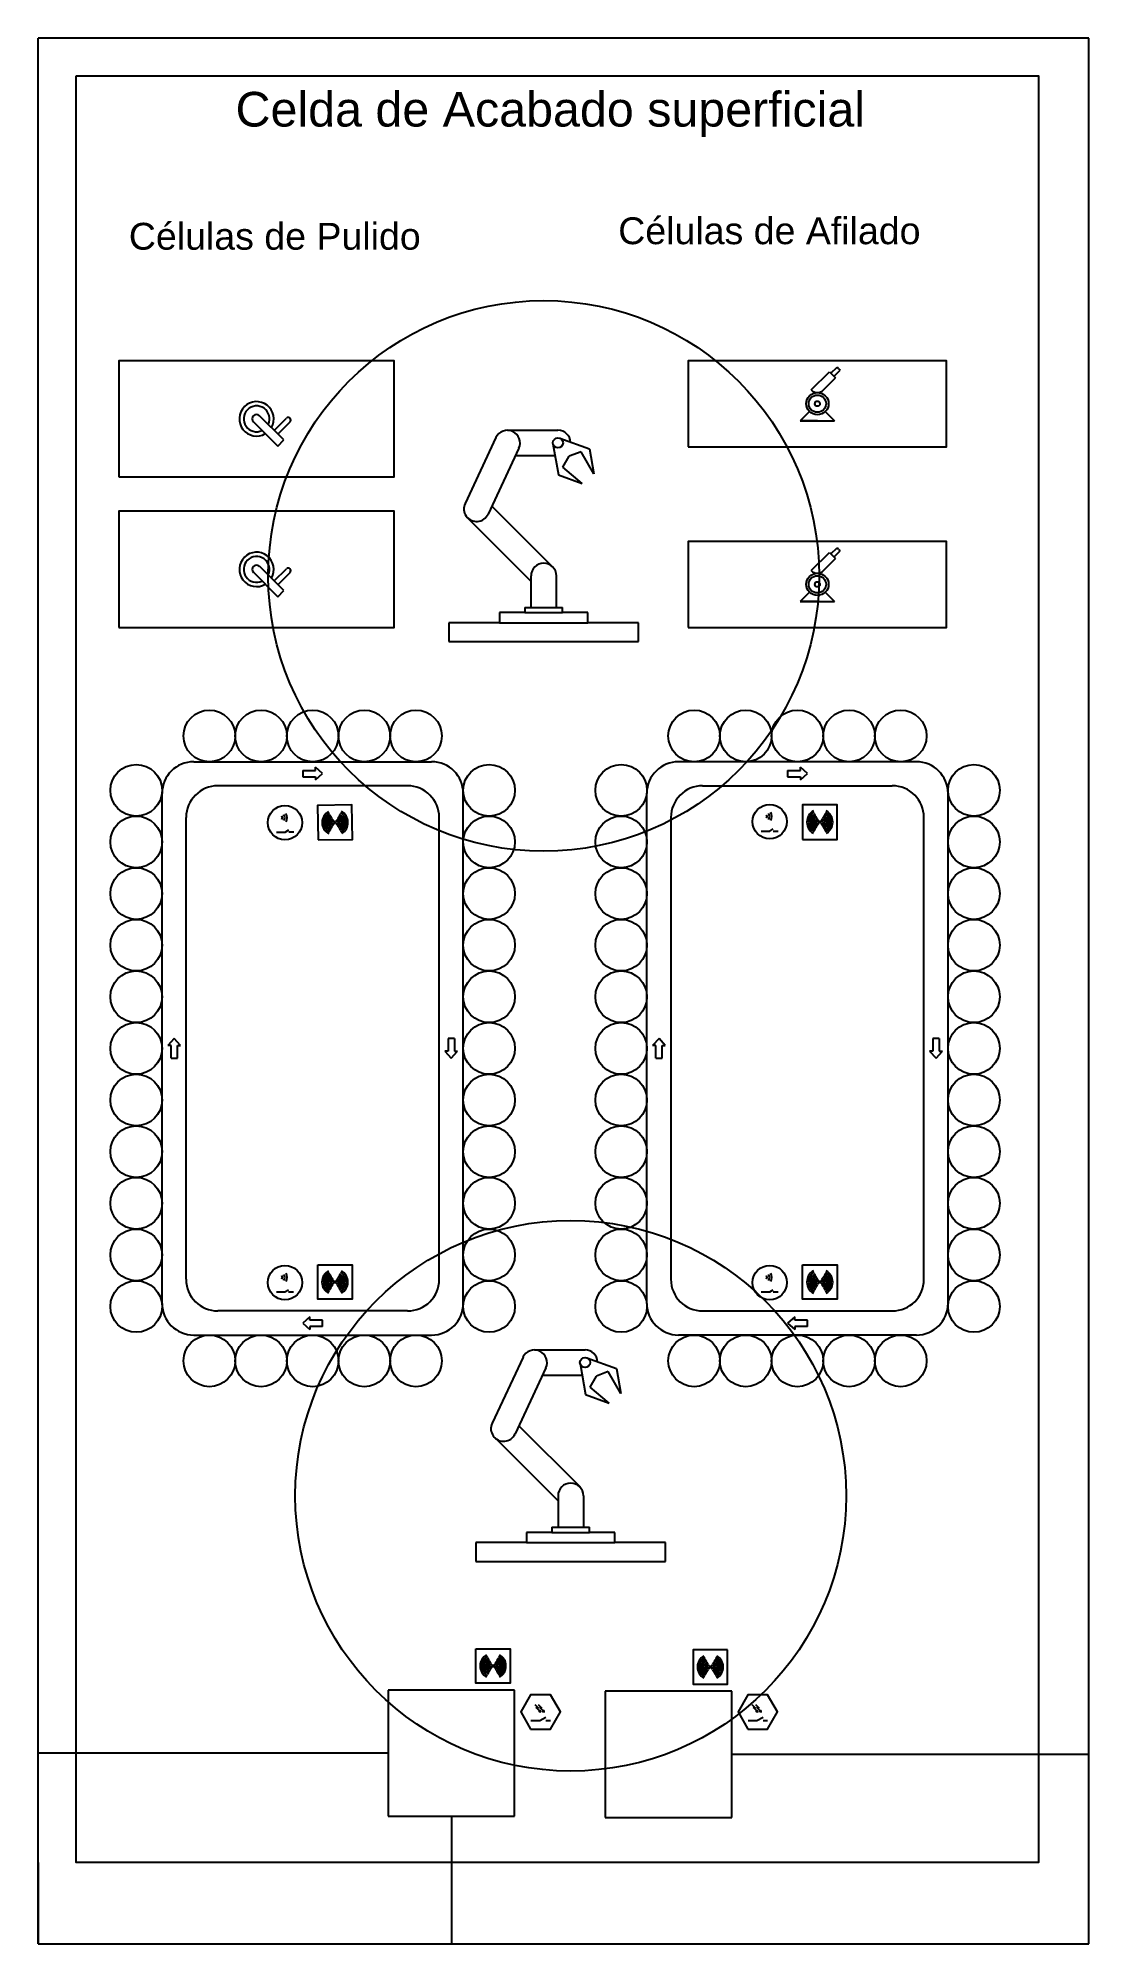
# Model space of a CAD drawing. Header units: millimetres. Extents: x 2712 to 8816, y 744 to 11820.
import ezdxf

# ---------------------------------------------------------------- set-up
doc = ezdxf.new("R2010")
doc.units = ezdxf.units.MM
for name, color, linetype in [('01 Contornos vistos 0.35', 150, 'Continuous'), ('Almacenaje', 80, 'Continuous'), ('Celdas', 200, 'Continuous'), ('Maquina', 82, 'Continuous'), ('Robots', 80, 'Continuous'), ('Sensores', 211, 'Continuous'), ('Texto2', 7, 'Continuous')]:
    doc.layers.add(name, color=color, linetype=linetype)
doc.styles.get("Standard").update_dxf_attribs({"font": 'arial.ttf'})

msp = doc.modelspace()

# ---------------------------------------------------------------- linework, layer by layer
for p, q in [((8816, 11820), (2712, 11820)), ((8816, 744), (8816, 11820)), ((4745, 1852), (2712, 1852)), ((6742, 1846), (8816, 1846)), ((2712, 744), (8816, 744))]:
    msp.add_line(p, q)
at = {"layer": '01 Contornos vistos 0.35', "color": 7, "true_color": 0xffffff}
for p, q in [((2712, 744), (2712, 11820)), ((5113, 1485), (5113, 744))]:
    msp.add_line(p, q, dxfattribs=at)
at = {"layer": '01 Contornos vistos 0.35', "color": 2}
for p, q in [((7203, 9775), (7309, 9881)), ((7309, 9881), (7345, 9845)), ((7318, 9872), (7354, 9907)), ((7336, 9854), (7371, 9889)), ((7362, 9898), (7354, 9907)), ((7362, 9898), (7371, 9889)), ((7274, 9775), (7345, 9845)), ((7193, 9649), (7139, 9595)), ((7285, 9649), (7339, 9595)), ((3963, 9590), (4105, 9448)), ((4140, 9484), (3999, 9625)), ((4084, 9540), (4155, 9610)), ((4105, 9518), (4176, 9589)), ((7239, 9595), (7139, 9595)), ((7139, 9595), (7339, 9595)), ((4105, 9448), (4140, 9484)), ((7203, 8725), (7309, 8831)), ((7274, 8725), (7345, 8795)), ((7309, 8831), (7345, 8795)), ((7318, 8822), (7354, 8857)), ((7336, 8804), (7371, 8839)), ((7362, 8848), (7354, 8857)), ((7362, 8848), (7371, 8839)), ((3963, 8715), (4105, 8573)), ((4140, 8609), (3999, 8750)), ((4084, 8665), (4155, 8735)), ((4105, 8643), (4176, 8714)), ((4105, 8573), (4140, 8609)), ((7193, 8599), (7139, 8545)), ((7239, 8545), (7139, 8545)), ((7139, 8545), (7339, 8545)), ((7285, 8599), (7339, 8545))]:
    msp.add_line(p, q, dxfattribs=at)
at = {"layer": '01 Contornos vistos 0.35', "color": 6}
for p, q in [((4097, 7205), (4147, 7205)), ((4147, 7205), (4168, 7218)), ((4168, 7206), (4197, 7206)), ((6912, 7211), (6962, 7211)), ((6962, 7211), (6983, 7224)), ((6983, 7211), (7012, 7211)), ((4146, 4533), (4167, 4545)), ((6962, 4533), (6983, 4545)), ((4096, 4533), (4146, 4533)), ((4167, 4533), (4196, 4533)), ((6912, 4533), (6962, 4533)), ((6983, 4533), (7012, 4533)), ((5604, 2119), (5618, 2114)), ((5624, 2119), (5638, 2114)), ((6866, 2119), (6880, 2114)), ((6886, 2119), (6900, 2114))]:
    msp.add_line(p, q, dxfattribs=at)
at = {"layer": '01 Contornos vistos 0.35'}
msp.add_line((2712, 1216), (2712, 744), dxfattribs=at)
at = {"layer": '01 Contornos vistos 0.35', "color": 217, "true_color": 0x93278f}
msp.add_lwpolyline([(2933, 11601), (8524, 11601), (8524, 1216), (2933, 1216)], close=True, dxfattribs=at)
at = {"layer": '01 Contornos vistos 0.35', "color": 2}
for points in [[(3181, 9270), (4781, 9270), (4781, 9945), (3181, 9945)], [(6489, 9445), (7989, 9445), (7989, 9945), (6489, 9945)], [(3181, 8395), (4781, 8395), (4781, 9070), (3181, 9070)], [(6489, 8395), (7989, 8395), (7989, 8895), (6489, 8895)]]:
    msp.add_lwpolyline(points, close=True, dxfattribs=at)
at = {"layer": '01 Contornos vistos 0.35', "color": 6}
for points in [[(4338, 7160), (4538, 7163), (4535, 7363), (4335, 7359)], [(7153, 7163), (7353, 7163), (7353, 7363), (7153, 7363)], [(4336, 4690), (4536, 4690), (4536, 4490), (4336, 4490)], [(7153, 4690), (7353, 4690), (7353, 4490), (7153, 4490)], [(5255, 2459), (5455, 2459), (5455, 2259), (5255, 2259)], [(6717, 2453), (6517, 2453), (6517, 2253), (6717, 2253)]]:
    msp.add_lwpolyline(points, close=True, dxfattribs=at)
at = {"layer": '01 Contornos vistos 0.35', "color": 1}
for centre in [(5649, 8694), (5806, 3348)]:
    msp.add_circle(centre, 1600, dxfattribs=at)
at = {"layer": '01 Contornos vistos 0.35', "color": 2}
for centre, radius in [((7239, 9695), 65), ((7239, 9695), 50), ((7239, 9695), 15), ((7239, 8645), 65), ((7239, 8645), 50), ((7239, 8645), 15)]:
    msp.add_circle(centre, radius, dxfattribs=at)
at = {"layer": '01 Contornos vistos 0.35', "color": 85, "true_color": 0x58ba48}
for centre in [(3707, 7764), (4007, 7764), (4307, 7764), (4607, 7764), (4907, 7764), (6523, 7764), (6823, 7764), (7123, 7764), (7423, 7764), (7723, 7764), (3282, 7448), (5332, 7448), (6099, 7448), (8148, 7448), (3282, 7148), (5332, 7148), (6099, 7148), (8148, 7148), (3282, 6848), (5332, 6848), (6099, 6848), (8148, 6848), (3282, 6548), (5332, 6548), (6099, 6548), (8148, 6548), (3282, 6248), (5332, 6248), (6099, 6248), (8148, 6248), (3282, 5948), (5332, 5948), (6099, 5948), (8148, 5948), (3282, 5648), (5332, 5648), (6099, 5648), (8148, 5648), (3282, 5348), (5332, 5348), (6099, 5348), (8148, 5348), (3282, 5048), (5332, 5048), (6099, 5048), (8148, 5048), (3282, 4748), (5332, 4748), (6099, 4748), (8148, 4748), (3282, 4448), (5332, 4448), (6099, 4448), (8148, 4448), (3707, 4132), (4007, 4132), (4307, 4132), (4607, 4132), (4907, 4132), (6523, 4132), (6823, 4132), (7123, 4132), (7423, 4132), (7723, 4132)]:
    msp.add_circle(centre, 150, dxfattribs=at)
at = {"layer": '01 Contornos vistos 0.35', "color": 6}
for centre, radius in [((4146, 7260), 100), ((6962, 7266), 100), ((4437, 7261), 5), ((7253, 7263), 5), ((4146, 4587), 100), ((6962, 4587), 100), ((4436, 4590), 5), ((7253, 4590), 5), ((5355, 2359), 5), ((6617, 2353), 5)]:
    msp.add_circle(centre, radius, dxfattribs=at)
at = {"layer": '01 Contornos vistos 0.35', "color": 2}
for centre, radius, start, end in [((7239, 9810), 50, 225, 315), ((3981, 9607), 100, 329.4775, 300.5225), ((3981, 9607), 75, 334.4712, 295.5288), ((3981, 9607), 25, 45, 225), ((4165, 9600), 15, 315, 135), ((3981, 8732), 100, 329.4775, 300.5225), ((3981, 8732), 75, 334.4712, 295.5288), ((3981, 8732), 25, 45, 225), ((4165, 8725), 15, 315, 135), ((7239, 8760), 50, 225, 315)]:
    msp.add_arc(centre, radius, start, end, dxfattribs=at)
at = {"layer": '01 Contornos vistos 0.35', "color": 6}
for centre, radius, start, end in [((4110, 7289), 48.6, 330.88, 30.88), ((4437, 7261), 75, 120.88, 240.88), ((4437, 7261), 65, 120.88, 240.88), ((4437, 7261), 65, 300.88, 60.88), ((4437, 7261), 75, 300.88, 60.88), ((6926, 7296), 34.7, 330, 30), ((6926, 7296), 48.6, 330, 30), ((7253, 7263), 75, 120, 240), ((7253, 7263), 65, 120, 240), ((7253, 7263), 65, 300, 60), ((7253, 7263), 75, 300, 60), ((4110, 7289), 20.8, 330.88, 30.88), ((4110, 7289), 34.7, 330.88, 30.88), ((4437, 7261), 55, 120.88, 240.88), ((4437, 7261), 45, 120.88, 240.88), ((4437, 7261), 35, 120.88, 240.88), ((4437, 7261), 25, 120.88, 240.88), ((4437, 7261), 15, 120.88, 240.88), ((4437, 7261), 15, 300.88, 60.88), ((4437, 7261), 25, 300.88, 60.88), ((4437, 7261), 35, 300.88, 60.88), ((4437, 7261), 45, 300.88, 60.88), ((4437, 7261), 55, 300.88, 60.88), ((6926, 7296), 20.8, 330, 30), ((7253, 7263), 55, 120, 240), ((7253, 7263), 45, 120, 240), ((7253, 7263), 35, 120, 240), ((7253, 7263), 25, 120, 240), ((7253, 7263), 15, 120, 240), ((7253, 7263), 15, 300, 60), ((7253, 7263), 25, 300, 60), ((7253, 7263), 35, 300, 60), ((7253, 7263), 45, 300, 60), ((7253, 7263), 55, 300, 60), ((4436, 4590), 75, 120, 240), ((4436, 4590), 75, 300, 60), ((7253, 4590), 75, 120, 240), ((7253, 4590), 75, 300, 60), ((4110, 4617), 20.8, 330, 30), ((4110, 4617), 34.7, 330, 30), ((4110, 4617), 48.6, 330, 30), ((4436, 4590), 65, 120, 240), ((4436, 4590), 55, 120, 240), ((4436, 4590), 45, 120, 240), ((4436, 4590), 35, 120, 240), ((4436, 4590), 25, 120, 240), ((4436, 4590), 15, 120, 240), ((4436, 4590), 15, 300, 60), ((4436, 4590), 25, 300, 60), ((4436, 4590), 35, 300, 60), ((4436, 4590), 45, 300, 60), ((4436, 4590), 55, 300, 60), ((4436, 4590), 65, 300, 60), ((6926, 4617), 20.8, 330, 30), ((6926, 4617), 34.7, 330, 30), ((6926, 4617), 48.6, 330, 30), ((7253, 4590), 65, 120, 240), ((7253, 4590), 55, 120, 240), ((7253, 4590), 45, 120, 240), ((7253, 4590), 35, 120, 240), ((7253, 4590), 25, 120, 240), ((7253, 4590), 15, 120, 240), ((7253, 4590), 15, 300, 60), ((7253, 4590), 25, 300, 60), ((7253, 4590), 35, 300, 60), ((7253, 4590), 45, 300, 60), ((7253, 4590), 55, 300, 60), ((7253, 4590), 65, 300, 60), ((5355, 2359), 75, 120, 240), ((5355, 2359), 65, 120, 240), ((5355, 2359), 55, 120, 240), ((5355, 2359), 45, 120, 240), ((5355, 2359), 35, 120, 240), ((5355, 2359), 25, 120, 240), ((5355, 2359), 15, 120, 240), ((5355, 2359), 15, 300, 60), ((5355, 2359), 25, 300, 60), ((5355, 2359), 35, 300, 60), ((5355, 2359), 45, 300, 60), ((5355, 2359), 55, 300, 60), ((5355, 2359), 65, 300, 60), ((5355, 2359), 75, 300, 60), ((6617, 2353), 75, 120, 240), ((6617, 2353), 65, 120, 240), ((6617, 2353), 55, 120, 240), ((6617, 2353), 45, 120, 240), ((6617, 2353), 35, 120, 240), ((6617, 2353), 25, 120, 240), ((6617, 2353), 15, 120, 240), ((6617, 2353), 15, 300, 60), ((6617, 2353), 25, 300, 60), ((6617, 2353), 35, 300, 60), ((6617, 2353), 45, 300, 60), ((6617, 2353), 55, 300, 60), ((6617, 2353), 65, 300, 60), ((6617, 2353), 75, 300, 60)]:
    msp.add_arc(centre, radius, start, end, dxfattribs=at)
at = {"layer": 'Almacenaje'}
for p, q in [((4745, 2219), (4745, 1485)), ((5480, 2219), (4745, 2219)), ((5480, 1485), (5480, 2219)), ((6007, 2213), (6007, 1478)), ((6742, 2213), (6007, 2213)), ((6742, 1478), (6742, 2213)), ((4745, 1485), (5480, 1485)), ((6007, 1478), (6742, 1478))]:
    msp.add_line(p, q, dxfattribs=at)
at = {"layer": 'Maquina'}
for p, q in [((3616, 7614), (4998, 7614)), ((7814, 7614), (6432, 7614)), ((3432, 4466), (3432, 7430)), ((4858, 7474), (3756, 7474)), ((5182, 4466), (5182, 7430)), ((6249, 4466), (6249, 7430)), ((6572, 7474), (7674, 7474)), ((7998, 4466), (7998, 7430)), ((3572, 4606), (3572, 7290)), ((5042, 4606), (5042, 7290)), ((6389, 4606), (6389, 7290)), ((7858, 4606), (7858, 7290)), ((4858, 4422), (3756, 4422)), ((6572, 4422), (7674, 4422)), ((3616, 4282), (4998, 4282)), ((7814, 4282), (6432, 4282))]:
    msp.add_line(p, q, dxfattribs=at)
for centre, start, end in [((3616, 7430), 90, 180), ((4998, 7430), 0, 90), ((6432, 7430), 90, 180), ((7814, 7430), 0, 90), ((3756, 7290), 90, 180), ((4858, 7290), 0, 90), ((6572, 7290), 90, 180), ((7674, 7290), 0, 90), ((3756, 4606), 180, 270), ((4858, 4606), 270, 0), ((6572, 4606), 180, 270), ((7674, 4606), 270, 0), ((3616, 4466), 180, 270), ((4998, 4466), 270, 0), ((6432, 4466), 180, 270), ((7814, 4466), 270, 0)]:
    msp.add_arc(centre, 184, start, end, dxfattribs=at)
at = {"layer": 'Robots'}
for p, q in [((5438, 9541), (5732, 9541)), ((5371, 9498), (5192, 9115)), ((5505, 9436), (5326, 9053)), ((5703, 9462), (5735, 9281)), ((5742, 9495), (5915, 9432)), ((5867, 9415), (5797, 9390)), ((5940, 9287), (5867, 9415)), ((5915, 9432), (5940, 9287)), ((5485, 9394), (5715, 9394)), ((5760, 9326), (5797, 9390)), ((5873, 9231), (5760, 9326)), ((5735, 9281), (5873, 9231)), ((5347, 9099), (5700, 8746)), ((5207, 9031), (5575, 8663)), ((5326, 9053), (5326, 9053)), ((5575, 8694), (5575, 8510)), ((5700, 8746), (5700, 8746)), ((5700, 8746), (5700, 8746)), ((5700, 8746), (5700, 8746)), ((5722, 8694), (5722, 8510)), ((5392, 8422), (5098, 8422)), ((5098, 8422), (5098, 8312)), ((5539, 8481), (5392, 8481)), ((5392, 8481), (5392, 8422)), ((5392, 8422), (5906, 8422)), ((5539, 8510), (5759, 8510)), ((5539, 8510), (5539, 8481)), ((5539, 8481), (5759, 8481)), ((5759, 8481), (5759, 8510)), ((5906, 8481), (5759, 8481)), ((5906, 8422), (5906, 8481)), ((6200, 8422), (5906, 8422)), ((6200, 8312), (6200, 8422)), ((5098, 8312), (6200, 8312)), ((5529, 4153), (5350, 3769)), ((5595, 4196), (5889, 4196)), ((5860, 4117), (5892, 3936)), ((5899, 4150), (6072, 4087)), ((5662, 4091), (5483, 3707)), ((5642, 4049), (5872, 4049)), ((5918, 3980), (5955, 4044)), ((6024, 4070), (5955, 4044)), ((6097, 3942), (6024, 4070)), ((6072, 4087), (6097, 3942)), ((5892, 3936), (6030, 3886)), ((6030, 3886), (5918, 3980)), ((5365, 3686), (5733, 3318)), ((5483, 3707), (5483, 3707)), ((5505, 3754), (5858, 3401)), ((5733, 3348), (5733, 3165)), ((5858, 3401), (5858, 3401)), ((5858, 3401), (5858, 3401)), ((5858, 3401), (5858, 3401)), ((5880, 3348), (5880, 3165)), ((5696, 3135), (5549, 3135)), ((5549, 3135), (5549, 3077)), ((5696, 3165), (5916, 3165)), ((5696, 3165), (5696, 3135)), ((5696, 3135), (5916, 3135)), ((5916, 3135), (5916, 3165)), ((6063, 3135), (5916, 3135)), ((6063, 3077), (6063, 3135)), ((5549, 3077), (5255, 3077)), ((5255, 3077), (5255, 2966)), ((5549, 3077), (6063, 3077)), ((6357, 3077), (6063, 3077)), ((6357, 2966), (6357, 3077)), ((5255, 2966), (6357, 2966))]:
    msp.add_line(p, q, dxfattribs=at)
for centre in [(5732, 9467), (5889, 4122)]:
    msp.add_circle(centre, 29.4, dxfattribs=at)
for centre, start, end in [((5438, 9467), 335, 155), ((5732, 9467), 3.5784, 90), ((5259, 9084), 155, 335), ((5649, 8694), 0, 180), ((5595, 4122), 335, 155), ((5889, 4122), 3.5784, 90), ((5416, 3738), 155, 335), ((5806, 3348), 0, 180)]:
    msp.add_arc(centre, 73.5, start, end, dxfattribs=at)
at = {"layer": 'Sensores', "color": 6}
for p, q in [((5597, 2135), (5618, 2114)), ((5604, 2119), (5625, 2098)), ((5617, 2135), (5638, 2114)), ((5624, 2119), (5645, 2098)), ((6859, 2135), (6880, 2114)), ((6866, 2119), (6887, 2098)), ((6879, 2135), (6900, 2114)), ((6886, 2119), (6907, 2098)), ((5575, 2041), (5626, 2041)), ((5626, 2041), (5662, 2062)), ((5662, 2041), (5688, 2041)), ((6836, 2041), (6887, 2041)), ((6887, 2041), (6924, 2062)), ((6924, 2041), (6950, 2041))]:
    msp.add_line(p, q, dxfattribs=at)
for points in [[(5573, 1992), (5689, 1992), (5746, 2092), (5689, 2191), (5573, 2191), (5516, 2092)], [(6835, 1992), (6950, 1992), (7008, 2092), (6950, 2191), (6835, 2191), (6778, 2092)], [(5629, 2101), (5622, 2094), (5631, 2092)], [(5649, 2101), (5642, 2094), (5651, 2092)], [(6890, 2101), (6884, 2094), (6893, 2092)], [(6910, 2101), (6904, 2094), (6913, 2092)]]:
    msp.add_lwpolyline(points, close=True, dxfattribs=at)
at = {"layer": 'Texto2'}
for p, q in [((4250, 7564), (4250, 7527)), ((4250, 7564), (4323, 7564)), ((4323, 7564), (4323, 7582)), ((4365, 7545), (4323, 7582)), ((4323, 7508), (4365, 7545)), ((7066, 7564), (7066, 7527)), ((7066, 7564), (7140, 7564)), ((7140, 7564), (7140, 7582)), ((7181, 7545), (7140, 7582)), ((7140, 7508), (7181, 7545)), ((4250, 7527), (4323, 7527)), ((4323, 7527), (4323, 7508)), ((7066, 7527), (7140, 7527)), ((7140, 7527), (7140, 7508)), ((3502, 6005), (3466, 5964)), ((3539, 5964), (3502, 6005)), ((5130, 6005), (5094, 6005)), ((5094, 6005), (5094, 5932)), ((5130, 6005), (5130, 5932)), ((6319, 6005), (6282, 5964)), ((6355, 5964), (6319, 6005)), ((7947, 6005), (7910, 6005)), ((7910, 6005), (7910, 5932)), ((7947, 6005), (7947, 5932)), ((3484, 5964), (3466, 5964)), ((3484, 5891), (3484, 5964)), ((3484, 5891), (3521, 5891)), ((3521, 5891), (3521, 5964)), ((3521, 5964), (3539, 5964)), ((5094, 5932), (5075, 5932)), ((5075, 5932), (5112, 5891)), ((5112, 5891), (5149, 5932)), ((5130, 5932), (5149, 5932)), ((6300, 5964), (6282, 5964)), ((6300, 5891), (6300, 5964)), ((6300, 5891), (6337, 5891)), ((6337, 5891), (6337, 5964)), ((6337, 5964), (6355, 5964)), ((7910, 5932), (7891, 5932)), ((7891, 5932), (7928, 5891)), ((7928, 5891), (7965, 5932)), ((7947, 5932), (7965, 5932)), ((4291, 4388), (4250, 4351)), ((4250, 4351), (4291, 4314)), ((4291, 4369), (4291, 4388)), ((4365, 4369), (4291, 4369)), ((4365, 4332), (4291, 4332)), ((4291, 4332), (4291, 4314)), ((4365, 4332), (4365, 4369)), ((7107, 4388), (7066, 4351)), ((7066, 4351), (7107, 4314)), ((7107, 4369), (7107, 4388)), ((7181, 4369), (7107, 4369)), ((7181, 4332), (7107, 4332)), ((7107, 4332), (7107, 4314)), ((7181, 4332), (7181, 4369))]:
    msp.add_line(p, q, dxfattribs=at)

# ---------------------------------------------------------------- texts
at = {"layer": 'Celdas', "insert": (3859, 11507), "char_height": 201.25, "attachment_point": 1}
msp.add_mtext_dynamic_manual_height_columns('Celda de Acabado superficial', width=4374.51, gutter_width=1006, heights=[0], dxfattribs=at)
at = {"layer": 'Texto2', "char_height": 155.97, "attachment_point": 1}
for s, insert in [('Células de Pulido', (3239, 10746)), ('Células de Afilado', (6082, 10778))]:
    msp.add_mtext(s, dxfattribs=dict(at, insert=insert))

doc.saveas('drawing.dxf')
